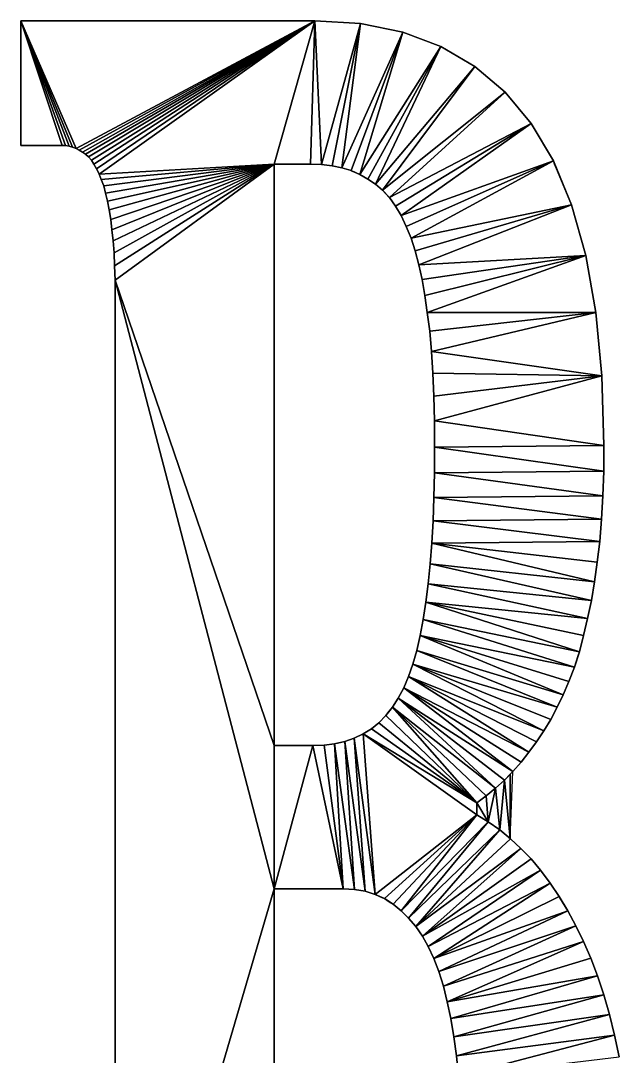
# Model space of a CAD drawing. Extents: x -29.1 to 29.1, y -25 to 25.
# Drawn here: x -2.583 to -0.051, y -11.935 to -7.556 of the extents above; entities that cross this region are included whole.
import ezdxf

# ---------------------------------------------------------------- set-up
doc = ezdxf.new("R2010")
doc.units = 0
doc.header["$MEASUREMENT"] = 0
doc.layers.add('ConstrLine', color=7, linetype='Continuous')
doc.layers.add('ObjLayer', color=2, linetype='Continuous')

msp = doc.modelspace()

# ---------------------------------------------------------------- linework, layer by layer
at = {"layer": 'ConstrLine'}
for points in [[(-2.364, -8.091, 5), (-2.349, -8.096, 5), (-2.583, -7.556, 5)], [(-2.378, -8.087, 5), (-2.364, -8.091, 5), (-2.583, -7.556, 5)], [(-2.393, -8.084, 5), (-2.378, -8.087, 5), (-2.583, -7.556, 5)], [(-2.583, -8.083, 5), (-2.408, -8.083, 5), (-2.583, -7.556, 5)], [(-2.408, -8.083, 5), (-2.393, -8.084, 5), (-2.583, -7.556, 5)], [(-2.583, -7.556, 5), (-2.349, -8.096, 5), (-1.339, -7.556, 5)], [(-2.583, -7.556, 4), (-2.583, -7.556, 5), (-1.339, -7.556, 4)], [(-2.583, -7.556, 4), (-2.583, -8.083, 4), (-2.583, -8.083, 5)], [(-2.583, -7.556, 4), (-2.583, -8.083, 5), (-2.583, -7.556, 5)], [(-2.583, -7.556, 5), (-1.339, -7.556, 5), (-1.339, -7.556, 4)], [(-2.336, -8.103, 5), (-1.339, -7.556, 5), (-2.349, -8.096, 5)], [(-2.322, -8.112, 5), (-1.339, -7.556, 5), (-2.336, -8.103, 5)], [(-2.309, -8.12, 5), (-1.339, -7.556, 5), (-2.322, -8.112, 5)], [(-2.309, -8.12, 5), (-2.296, -8.132, 5), (-1.339, -7.556, 5)], [(-2.296, -8.132, 5), (-2.284, -8.146, 5), (-1.339, -7.556, 5)], [(-2.284, -8.146, 5), (-2.273, -8.163, 5), (-1.339, -7.556, 5)], [(-2.262, -8.182, 5), (-1.339, -7.556, 5), (-2.273, -8.163, 5)], [(-2.251, -8.205, 5), (-1.339, -7.556, 5), (-2.262, -8.182, 5)], [(-1.339, -7.556, 5), (-2.251, -8.205, 5), (-1.511, -8.162, 5)], [(-1.511, -8.162, 5), (-1.357, -8.162, 5), (-1.339, -7.556, 5)], [(-1.357, -8.162, 5), (-1.311, -8.164, 5), (-1.339, -7.556, 5)], [(-1.145, -7.568, 5), (-1.339, -7.556, 5), (-1.311, -8.164, 5)], [(-1.339, -7.556, 4), (-1.339, -7.556, 5), (-1.145, -7.568, 5)], [(-1.339, -7.556, 4), (-1.145, -7.568, 5), (-1.145, -7.568, 4)], [(-1.311, -8.164, 5), (-1.266, -8.169, 5), (-1.145, -7.568, 5)], [(-1.266, -8.169, 5), (-1.225, -8.178, 5), (-1.145, -7.568, 5)], [(-0.967, -7.604, 5), (-1.145, -7.568, 5), (-1.225, -8.178, 5)], [(-1.145, -7.568, 4), (-1.145, -7.568, 5), (-0.967, -7.604, 5)], [(-1.145, -7.568, 4), (-0.967, -7.604, 5), (-0.967, -7.604, 4)], [(-1.225, -8.178, 5), (-1.185, -8.19, 5), (-0.967, -7.604, 5)], [(-1.185, -8.19, 5), (-1.149, -8.206, 5), (-0.967, -7.604, 5)], [(-0.806, -7.665, 5), (-0.967, -7.604, 5), (-1.149, -8.206, 5)], [(-0.967, -7.604, 4), (-0.967, -7.604, 5), (-0.806, -7.665, 5)], [(-0.967, -7.604, 4), (-0.806, -7.665, 5), (-0.806, -7.665, 4)], [(-1.149, -8.206, 5), (-1.115, -8.226, 5), (-0.806, -7.665, 5)], [(-1.115, -8.226, 5), (-1.082, -8.247, 5), (-0.806, -7.665, 5)], [(-0.662, -7.749, 5), (-0.806, -7.665, 5), (-1.082, -8.247, 5)], [(-0.662, -7.749, 4), (-0.806, -7.665, 4), (-0.806, -7.665, 5)], [(-0.662, -7.749, 4), (-0.806, -7.665, 5), (-0.662, -7.749, 5)], [(-1.082, -8.247, 5), (-1.052, -8.273, 5), (-0.662, -7.749, 5)], [(-0.534, -7.858, 5), (-0.662, -7.749, 5), (-1.052, -8.273, 5)], [(-0.534, -7.858, 4), (-0.662, -7.749, 4), (-0.662, -7.749, 5)], [(-0.534, -7.858, 4), (-0.662, -7.749, 5), (-0.534, -7.858, 5)], [(-1.052, -8.273, 5), (-1.023, -8.304, 5), (-0.534, -7.858, 5)], [(-0.424, -7.991, 5), (-0.534, -7.858, 5), (-1.023, -8.304, 5)], [(-0.424, -7.991, 4), (-0.534, -7.858, 4), (-0.534, -7.858, 5)], [(-0.424, -7.991, 4), (-0.534, -7.858, 5), (-0.424, -7.991, 5)], [(-1.023, -8.304, 5), (-0.997, -8.34, 5), (-0.424, -7.991, 5)], [(-0.997, -8.34, 5), (-0.974, -8.38, 5), (-0.424, -7.991, 5)], [(-0.33, -8.149, 5), (-0.424, -7.991, 5), (-0.974, -8.38, 5)], [(-0.33, -8.149, 4), (-0.424, -7.991, 4), (-0.424, -7.991, 5)], [(-0.33, -8.149, 4), (-0.424, -7.991, 5), (-0.33, -8.149, 5)], [(-2.583, -8.083, 4), (-2.408, -8.083, 4), (-2.408, -8.083, 5)], [(-2.583, -8.083, 4), (-2.408, -8.083, 5), (-2.583, -8.083, 5)], [(-2.408, -8.083, 4), (-2.393, -8.084, 4), (-2.393, -8.084, 5)], [(-2.408, -8.083, 4), (-2.393, -8.084, 5), (-2.408, -8.083, 5)], [(-2.393, -8.084, 4), (-2.378, -8.087, 4), (-2.378, -8.087, 5)], [(-2.393, -8.084, 4), (-2.378, -8.087, 5), (-2.393, -8.084, 5)], [(-2.378, -8.087, 4), (-2.364, -8.091, 4), (-2.364, -8.091, 5)], [(-2.378, -8.087, 4), (-2.364, -8.091, 5), (-2.378, -8.087, 5)], [(-2.364, -8.091, 4), (-2.349, -8.096, 4), (-2.349, -8.096, 5)], [(-2.364, -8.091, 4), (-2.349, -8.096, 5), (-2.364, -8.091, 5)], [(-2.349, -8.096, 4), (-2.336, -8.103, 4), (-2.336, -8.103, 5)], [(-2.349, -8.096, 4), (-2.336, -8.103, 5), (-2.349, -8.096, 5)], [(-2.336, -8.103, 4), (-2.322, -8.112, 4), (-2.322, -8.112, 5)], [(-2.336, -8.103, 4), (-2.322, -8.112, 5), (-2.336, -8.103, 5)], [(-2.322, -8.112, 4), (-2.309, -8.12, 4), (-2.309, -8.12, 5)], [(-2.322, -8.112, 4), (-2.309, -8.12, 5), (-2.322, -8.112, 5)], [(-2.296, -8.132, 5), (-2.309, -8.12, 5), (-2.3077, -8.1212, 4)], [(-2.309, -8.12, 4), (-2.3077, -8.1212, 4), (-2.309, -8.12, 5)], [(-2.3077, -8.1212, 4), (-2.296, -8.132, 4), (-2.296, -8.132, 5)], [(-2.296, -8.132, 4), (-2.284, -8.146, 4), (-2.284, -8.146, 5)], [(-2.296, -8.132, 4), (-2.284, -8.146, 5), (-2.296, -8.132, 5)], [(-2.284, -8.146, 4), (-2.273, -8.163, 4), (-2.273, -8.163, 5)], [(-2.284, -8.146, 4), (-2.273, -8.163, 5), (-2.284, -8.146, 5)], [(-2.273, -8.163, 4), (-2.262, -8.182, 4), (-2.262, -8.182, 5)], [(-2.273, -8.163, 4), (-2.262, -8.182, 5), (-2.273, -8.163, 5)], [(-2.251, -8.205, 5), (-2.262, -8.182, 5), (-2.2572, -8.192, 4)], [(-2.262, -8.182, 4), (-2.2572, -8.192, 4), (-2.262, -8.182, 5)], [(-2.242, -8.228, 5), (-1.511, -8.162, 5), (-2.251, -8.205, 5)], [(-2.232, -8.254, 5), (-1.511, -8.162, 5), (-2.242, -8.228, 5)], [(-2.224, -8.285, 5), (-1.511, -8.162, 5), (-2.232, -8.254, 5)], [(-2.216, -8.319, 5), (-1.511, -8.162, 5), (-2.224, -8.285, 5)], [(-2.216, -8.319, 5), (-2.209, -8.356, 5), (-1.511, -8.162, 5)], [(-2.202, -8.397, 5), (-1.511, -8.162, 5), (-2.209, -8.356, 5)], [(-2.202, -8.397, 5), (-2.197, -8.44, 5), (-1.511, -8.162, 5)], [(-2.197, -8.44, 5), (-2.192, -8.486, 5), (-1.511, -8.162, 5)], [(-2.192, -8.486, 5), (-2.188, -8.538, 5), (-1.511, -8.162, 5)], [(-2.186, -8.593, 5), (-1.511, -8.162, 5), (-2.188, -8.538, 5)], [(-1.511, -8.162, 5), (-2.186, -8.593, 5), (-2.184, -8.653, 5)], [(-1.511, -10.621, 5), (-1.511, -8.162, 5), (-2.184, -8.653, 5)], [(-1.511, -8.162, 5), (-1.511, -10.621, 4), (-1.511, -8.162, 4)], [(-1.511, -8.162, 5), (-1.511, -10.621, 5), (-1.511, -10.621, 4)], [(-1.511, -8.162, 5), (-1.511, -8.162, 4), (-1.357, -8.162, 4)], [(-1.511, -8.162, 5), (-1.357, -8.162, 4), (-1.357, -8.162, 5)], [(-1.357, -8.162, 4), (-1.311, -8.164, 4), (-1.311, -8.164, 5)], [(-1.357, -8.162, 4), (-1.311, -8.164, 5), (-1.357, -8.162, 5)], [(-1.311, -8.164, 4), (-1.266, -8.169, 4), (-1.266, -8.169, 5)], [(-1.311, -8.164, 4), (-1.266, -8.169, 5), (-1.311, -8.164, 5)], [(-1.266, -8.169, 4), (-1.225, -8.178, 4), (-1.225, -8.178, 5)], [(-1.266, -8.169, 4), (-1.225, -8.178, 5), (-1.266, -8.169, 5)], [(-1.225, -8.178, 4), (-1.185, -8.19, 4), (-1.185, -8.19, 5)], [(-1.225, -8.178, 4), (-1.185, -8.19, 5), (-1.225, -8.178, 5)], [(-0.974, -8.38, 5), (-0.952, -8.426, 5), (-0.33, -8.149, 5)], [(-0.952, -8.426, 5), (-0.932, -8.475, 5), (-0.33, -8.149, 5)], [(-0.253, -8.335, 5), (-0.33, -8.149, 5), (-0.932, -8.475, 5)], [(-0.3122, -8.192, 4), (-0.3246, -8.162, 4), (-0.33, -8.149, 5)], [(-0.3122, -8.192, 4), (-0.33, -8.149, 5), (-0.253, -8.335, 5)], [(-0.33, -8.149, 5), (-0.3246, -8.162, 4), (-0.33, -8.149, 4)], [(-2.2572, -8.192, 4), (-2.251, -8.205, 4), (-2.251, -8.205, 5)], [(-2.251, -8.205, 4), (-2.242, -8.228, 4), (-2.242, -8.228, 5)], [(-2.251, -8.205, 4), (-2.242, -8.228, 5), (-2.251, -8.205, 5)], [(-2.242, -8.228, 4), (-2.232, -8.254, 4), (-2.232, -8.254, 5)], [(-2.242, -8.228, 4), (-2.232, -8.254, 5), (-2.242, -8.228, 5)], [(-1.149, -8.206, 5), (-1.185, -8.19, 5), (-1.1805, -8.192, 4)], [(-1.185, -8.19, 4), (-1.1805, -8.192, 4), (-1.185, -8.19, 5)], [(-1.1805, -8.192, 4), (-1.149, -8.206, 4), (-1.149, -8.206, 5)], [(-1.149, -8.206, 4), (-1.115, -8.226, 4), (-1.115, -8.226, 5)], [(-1.149, -8.206, 4), (-1.115, -8.226, 5), (-1.149, -8.206, 5)], [(-1.115, -8.226, 4), (-1.082, -8.247, 4), (-1.082, -8.247, 5)], [(-1.115, -8.226, 4), (-1.082, -8.247, 5), (-1.115, -8.226, 5)], [(-0.253, -8.335, 5), (-0.253, -8.335, 4), (-0.3122, -8.192, 4)], [(-2.232, -8.254, 4), (-2.224, -8.285, 4), (-2.224, -8.285, 5)], [(-2.232, -8.254, 4), (-2.224, -8.285, 5), (-2.232, -8.254, 5)], [(-1.082, -8.247, 4), (-1.052, -8.273, 4), (-1.052, -8.273, 5)], [(-1.082, -8.247, 4), (-1.052, -8.273, 5), (-1.082, -8.247, 5)], [(-1.052, -8.273, 4), (-1.024, -8.3029, 4), (-1.052, -8.273, 5)], [(-1.024, -8.3029, 4), (-1.023, -8.304, 5), (-1.052, -8.273, 5)], [(-2.224, -8.285, 4), (-2.216, -8.319, 4), (-2.216, -8.319, 5)], [(-2.224, -8.285, 4), (-2.216, -8.319, 5), (-2.224, -8.285, 5)], [(-2.216, -8.319, 4), (-2.209, -8.356, 4), (-2.209, -8.356, 5)], [(-2.216, -8.319, 4), (-2.209, -8.356, 5), (-2.216, -8.319, 5)], [(-1.024, -8.3029, 4), (-1.023, -8.304, 4), (-1.023, -8.304, 5)], [(-1.023, -8.304, 4), (-0.997, -8.34, 4), (-0.997, -8.34, 5)], [(-1.023, -8.304, 4), (-0.997, -8.34, 5), (-1.023, -8.304, 5)], [(-2.209, -8.356, 4), (-2.202, -8.397, 4), (-2.202, -8.397, 5)], [(-2.209, -8.356, 4), (-2.202, -8.397, 5), (-2.209, -8.356, 5)], [(-0.997, -8.34, 4), (-0.974, -8.38, 4), (-0.974, -8.38, 5)], [(-0.997, -8.34, 4), (-0.974, -8.38, 5), (-0.997, -8.34, 5)], [(-0.932, -8.475, 5), (-0.915, -8.529, 5), (-0.253, -8.335, 5)], [(-0.915, -8.529, 5), (-0.899, -8.588, 5), (-0.253, -8.335, 5)], [(-0.193, -8.548, 5), (-0.253, -8.335, 5), (-0.899, -8.588, 5)], [(-0.253, -8.335, 4), (-0.253, -8.335, 5), (-0.193, -8.548, 5)], [(-0.253, -8.335, 4), (-0.193, -8.548, 5), (-0.193, -8.548, 4)], [(-2.202, -8.397, 4), (-2.197, -8.44, 4), (-2.197, -8.44, 5)], [(-2.202, -8.397, 4), (-2.197, -8.44, 5), (-2.202, -8.397, 5)], [(-0.974, -8.38, 4), (-0.952, -8.426, 4), (-0.952, -8.426, 5)], [(-0.974, -8.38, 4), (-0.952, -8.426, 5), (-0.974, -8.38, 5)], [(-2.197, -8.44, 4), (-2.192, -8.486, 4), (-2.192, -8.486, 5)], [(-2.197, -8.44, 4), (-2.192, -8.486, 5), (-2.197, -8.44, 5)], [(-0.952, -8.426, 4), (-0.932, -8.475, 4), (-0.932, -8.475, 5)], [(-0.952, -8.426, 4), (-0.932, -8.475, 5), (-0.952, -8.426, 5)], [(-2.192, -8.486, 4), (-2.188, -8.538, 4), (-2.188, -8.538, 5)], [(-2.192, -8.486, 4), (-2.188, -8.538, 5), (-2.192, -8.486, 5)], [(-0.932, -8.475, 4), (-0.915, -8.529, 4), (-0.915, -8.529, 5)], [(-0.932, -8.475, 4), (-0.915, -8.529, 5), (-0.932, -8.475, 5)], [(-2.188, -8.538, 4), (-2.186, -8.593, 4), (-2.186, -8.593, 5)], [(-2.188, -8.538, 4), (-2.186, -8.593, 5), (-2.188, -8.538, 5)], [(-0.915, -8.529, 4), (-0.899, -8.588, 4), (-0.899, -8.588, 5)], [(-0.915, -8.529, 4), (-0.899, -8.588, 5), (-0.915, -8.529, 5)], [(-0.899, -8.588, 5), (-0.885, -8.65, 5), (-0.193, -8.548, 5)], [(-0.885, -8.65, 5), (-0.873, -8.718, 5), (-0.193, -8.548, 5)], [(-0.873, -8.718, 5), (-0.863, -8.789, 5), (-0.193, -8.548, 5)], [(-0.15, -8.789, 5), (-0.193, -8.548, 5), (-0.863, -8.789, 5)], [(-0.193, -8.548, 4), (-0.193, -8.548, 5), (-0.15, -8.789, 5)], [(-0.193, -8.548, 4), (-0.15, -8.789, 5), (-0.15, -8.789, 4)], [(-2.186, -8.593, 4), (-2.184, -8.653, 4), (-2.184, -8.653, 5)], [(-2.186, -8.593, 4), (-2.184, -8.653, 5), (-2.186, -8.593, 5)], [(-0.899, -8.588, 4), (-0.885, -8.65, 4), (-0.885, -8.65, 5)], [(-0.899, -8.588, 4), (-0.885, -8.65, 5), (-0.899, -8.588, 5)], [(-2.184, -13.519, 5), (-2.184, -8.653, 5), (-2.184, -8.653, 4)], [(-2.184, -8.653, 4), (-2.184, -13.519, 4), (-2.184, -13.519, 5)], [(-2.184, -13.519, 5), (-1.511, -11.227, 5), (-2.184, -8.653, 5)], [(-1.511, -10.621, 5), (-2.184, -8.653, 5), (-1.511, -11.227, 5)], [(-0.885, -8.65, 4), (-0.873, -8.718, 4), (-0.873, -8.718, 5)], [(-0.885, -8.65, 4), (-0.873, -8.718, 5), (-0.885, -8.65, 5)], [(-0.873, -8.718, 4), (-0.863, -8.789, 4), (-0.863, -8.789, 5)], [(-0.873, -8.718, 4), (-0.863, -8.789, 5), (-0.873, -8.718, 5)], [(-0.863, -8.789, 4), (-0.853, -8.868, 4), (-0.853, -8.868, 5)], [(-0.863, -8.789, 4), (-0.853, -8.868, 5), (-0.863, -8.789, 5)], [(-0.863, -8.789, 5), (-0.853, -8.868, 5), (-0.15, -8.789, 5)], [(-0.853, -8.868, 5), (-0.846, -8.954, 5), (-0.15, -8.789, 5)], [(-0.125, -9.057, 5), (-0.15, -8.789, 5), (-0.846, -8.954, 5)], [(-0.15, -8.789, 4), (-0.15, -8.789, 5), (-0.125, -9.057, 5)], [(-0.15, -8.789, 4), (-0.125, -9.057, 5), (-0.125, -9.057, 4)], [(-0.853, -8.868, 4), (-0.846, -8.954, 4), (-0.846, -8.954, 5)], [(-0.853, -8.868, 4), (-0.846, -8.954, 5), (-0.853, -8.868, 5)], [(-0.846, -8.954, 4), (-0.84, -9.046, 4), (-0.84, -9.046, 5)], [(-0.846, -8.954, 4), (-0.84, -9.046, 5), (-0.846, -8.954, 5)], [(-0.846, -8.954, 5), (-0.84, -9.046, 5), (-0.125, -9.057, 5)], [(-0.84, -9.046, 4), (-0.836, -9.144, 4), (-0.836, -9.144, 5)], [(-0.84, -9.046, 4), (-0.836, -9.144, 5), (-0.84, -9.046, 5)], [(-0.836, -9.144, 5), (-0.125, -9.057, 5), (-0.84, -9.046, 5)], [(-0.836, -9.144, 5), (-0.833, -9.248, 5), (-0.125, -9.057, 5)], [(-0.125, -9.057, 5), (-0.833, -9.248, 5), (-0.116, -9.352, 5)], [(-0.116, -9.352, 4), (-0.125, -9.057, 4), (-0.116, -9.352, 5)], [(-0.125, -9.057, 5), (-0.116, -9.352, 5), (-0.125, -9.057, 4)], [(-0.833, -9.248, 5), (-0.836, -9.144, 5), (-0.833, -9.248, 4)], [(-0.836, -9.144, 4), (-0.833, -9.248, 4), (-0.836, -9.144, 5)], [(-0.833, -9.248, 4), (-0.832, -9.359, 4), (-0.832, -9.359, 5)], [(-0.833, -9.248, 4), (-0.832, -9.359, 5), (-0.833, -9.248, 5)], [(-0.833, -9.248, 5), (-0.832, -9.359, 5), (-0.116, -9.352, 5)], [(-0.832, -9.359, 4), (-0.833, -9.468, 4), (-0.833, -9.468, 5)], [(-0.832, -9.359, 4), (-0.833, -9.468, 5), (-0.832, -9.359, 5)], [(-0.832, -9.359, 5), (-0.833, -9.468, 5), (-0.117, -9.461, 5)], [(-0.117, -9.461, 5), (-0.116, -9.352, 5), (-0.832, -9.359, 5)], [(-0.116, -9.352, 4), (-0.116, -9.352, 5), (-0.117, -9.461, 5)], [(-0.116, -9.352, 4), (-0.117, -9.461, 5), (-0.117, -9.461, 4)], [(-0.833, -9.468, 4), (-0.835, -9.572, 4), (-0.835, -9.572, 5)], [(-0.833, -9.468, 4), (-0.835, -9.572, 5), (-0.833, -9.468, 5)], [(-0.833, -9.468, 5), (-0.835, -9.572, 5), (-0.121, -9.565, 5)], [(-0.121, -9.565, 5), (-0.117, -9.461, 5), (-0.833, -9.468, 5)], [(-0.117, -9.461, 4), (-0.117, -9.461, 5), (-0.121, -9.565, 5)], [(-0.117, -9.461, 4), (-0.121, -9.565, 5), (-0.121, -9.565, 4)], [(-0.835, -9.572, 4), (-0.839, -9.671, 4), (-0.839, -9.671, 5)], [(-0.835, -9.572, 4), (-0.839, -9.671, 5), (-0.835, -9.572, 5)], [(-0.835, -9.572, 5), (-0.839, -9.671, 5), (-0.126, -9.664, 5)], [(-0.126, -9.664, 5), (-0.121, -9.565, 5), (-0.835, -9.572, 5)], [(-0.121, -9.565, 4), (-0.121, -9.565, 5), (-0.126, -9.664, 5)], [(-0.121, -9.565, 4), (-0.126, -9.664, 5), (-0.126, -9.664, 4)], [(-0.839, -9.671, 4), (-0.844, -9.765, 4), (-0.844, -9.765, 5)], [(-0.839, -9.671, 4), (-0.844, -9.765, 5), (-0.839, -9.671, 5)], [(-0.839, -9.671, 5), (-0.844, -9.765, 5), (-0.134, -9.758, 5)], [(-0.134, -9.758, 5), (-0.126, -9.664, 5), (-0.839, -9.671, 5)], [(-0.126, -9.664, 4), (-0.126, -9.664, 5), (-0.134, -9.758, 5)], [(-0.126, -9.664, 4), (-0.134, -9.758, 5), (-0.134, -9.758, 4)], [(-0.144, -9.846, 5), (-0.134, -9.758, 5), (-0.844, -9.765, 5)], [(-0.134, -9.758, 4), (-0.134, -9.758, 5), (-0.144, -9.846, 5)], [(-0.134, -9.758, 4), (-0.144, -9.846, 5), (-0.144, -9.846, 4)], [(-0.844, -9.765, 4), (-0.851, -9.853, 4), (-0.851, -9.853, 5)], [(-0.844, -9.765, 4), (-0.851, -9.853, 5), (-0.844, -9.765, 5)], [(-0.844, -9.765, 5), (-0.851, -9.853, 5), (-0.156, -9.929, 5)], [(-0.156, -9.929, 5), (-0.144, -9.846, 5), (-0.844, -9.765, 5)], [(-0.144, -9.846, 4), (-0.144, -9.846, 5), (-0.156, -9.929, 5)], [(-0.144, -9.846, 4), (-0.156, -9.929, 5), (-0.156, -9.929, 4)], [(-0.851, -9.853, 4), (-0.86, -9.937, 4), (-0.86, -9.937, 5)], [(-0.851, -9.853, 4), (-0.86, -9.937, 5), (-0.851, -9.853, 5)], [(-0.851, -9.853, 5), (-0.86, -9.937, 5), (-0.169, -10.008, 5)], [(-0.169, -10.008, 5), (-0.156, -9.929, 5), (-0.851, -9.853, 5)], [(-0.86, -9.937, 4), (-0.869, -10.015, 4), (-0.869, -10.015, 5)], [(-0.86, -9.937, 4), (-0.869, -10.015, 5), (-0.86, -9.937, 5)], [(-0.86, -9.937, 5), (-0.869, -10.015, 5), (-0.185, -10.084, 5)], [(-0.185, -10.084, 5), (-0.169, -10.008, 5), (-0.86, -9.937, 5)], [(-0.156, -9.929, 4), (-0.156, -9.929, 5), (-0.169, -10.008, 5)], [(-0.156, -9.929, 4), (-0.169, -10.008, 5), (-0.169, -10.008, 4)], [(-0.869, -10.015, 4), (-0.88, -10.088, 4), (-0.88, -10.088, 5)], [(-0.869, -10.015, 4), (-0.88, -10.088, 5), (-0.869, -10.015, 5)], [(-0.869, -10.015, 5), (-0.88, -10.088, 5), (-0.22, -10.224, 5)], [(-0.202, -10.156, 5), (-0.185, -10.084, 5), (-0.869, -10.015, 5)], [(-0.22, -10.224, 5), (-0.202, -10.156, 5), (-0.869, -10.015, 5)], [(-0.169, -10.008, 4), (-0.169, -10.008, 5), (-0.185, -10.084, 5)], [(-0.169, -10.008, 4), (-0.185, -10.084, 5), (-0.185, -10.084, 4)], [(-0.88, -10.088, 4), (-0.893, -10.156, 4), (-0.893, -10.156, 5)], [(-0.88, -10.088, 4), (-0.893, -10.156, 5), (-0.88, -10.088, 5)], [(-0.88, -10.088, 5), (-0.893, -10.156, 5), (-0.241, -10.289, 5)], [(-0.241, -10.289, 5), (-0.22, -10.224, 5), (-0.88, -10.088, 5)], [(-0.185, -10.084, 4), (-0.185, -10.084, 5), (-0.202, -10.156, 5)], [(-0.185, -10.084, 4), (-0.202, -10.156, 5), (-0.202, -10.156, 4)], [(-0.893, -10.156, 4), (-0.908, -10.219, 4), (-0.908, -10.219, 5)], [(-0.893, -10.156, 4), (-0.908, -10.219, 5), (-0.893, -10.156, 5)], [(-0.893, -10.156, 5), (-0.908, -10.219, 5), (-0.288, -10.406, 5)], [(-0.288, -10.406, 5), (-0.264, -10.35, 5), (-0.893, -10.156, 5)], [(-0.264, -10.35, 5), (-0.241, -10.289, 5), (-0.893, -10.156, 5)], [(-0.202, -10.156, 4), (-0.202, -10.156, 5), (-0.22, -10.224, 5)], [(-0.202, -10.156, 4), (-0.22, -10.224, 5), (-0.22, -10.224, 4)], [(-0.908, -10.219, 4), (-0.924, -10.276, 5), (-0.908, -10.219, 5)], [(-0.908, -10.219, 4), (-0.924, -10.276, 4), (-0.924, -10.276, 5)], [(-0.908, -10.219, 5), (-0.924, -10.276, 5), (-0.314, -10.459, 5)], [(-0.314, -10.459, 5), (-0.288, -10.406, 5), (-0.908, -10.219, 5)], [(-0.22, -10.224, 5), (-0.241, -10.289, 5), (-0.2252, -10.24, 4)], [(-0.241, -10.289, 4), (-0.2252, -10.24, 4), (-0.241, -10.289, 5)], [(-0.22, -10.224, 4), (-0.22, -10.224, 5), (-0.2252, -10.24, 4)], [(-0.924, -10.276, 4), (-0.943, -10.329, 4), (-0.943, -10.329, 5)], [(-0.924, -10.276, 4), (-0.943, -10.329, 5), (-0.924, -10.276, 5)], [(-0.924, -10.276, 5), (-0.943, -10.329, 5), (-0.37, -10.559, 5)], [(-0.37, -10.559, 5), (-0.341, -10.51, 5), (-0.924, -10.276, 5)], [(-0.341, -10.51, 5), (-0.314, -10.459, 5), (-0.924, -10.276, 5)], [(-0.241, -10.289, 4), (-0.241, -10.289, 5), (-0.264, -10.35, 5)], [(-0.241, -10.289, 4), (-0.264, -10.35, 5), (-0.264, -10.35, 4)], [(-0.943, -10.329, 4), (-0.963, -10.376, 4), (-0.963, -10.376, 5)], [(-0.943, -10.329, 4), (-0.963, -10.376, 5), (-0.943, -10.329, 5)], [(-0.943, -10.329, 5), (-0.963, -10.376, 5), (-0.433, -10.649, 5)], [(-0.433, -10.649, 5), (-0.401, -10.605, 5), (-0.943, -10.329, 5)], [(-0.401, -10.605, 5), (-0.37, -10.559, 5), (-0.943, -10.329, 5)], [(-0.963, -10.376, 4), (-0.986, -10.42, 4), (-0.986, -10.42, 5)], [(-0.963, -10.376, 4), (-0.986, -10.42, 5), (-0.963, -10.376, 5)], [(-0.963, -10.376, 5), (-0.986, -10.42, 5), (-0.501, -10.73, 5)], [(-0.466, -10.691, 5), (-0.433, -10.649, 5), (-0.963, -10.376, 5)], [(-0.501, -10.73, 5), (-0.466, -10.691, 5), (-0.963, -10.376, 5)], [(-0.264, -10.35, 4), (-0.264, -10.35, 5), (-0.288, -10.406, 5)], [(-0.264, -10.35, 4), (-0.288, -10.406, 5), (-0.288, -10.406, 4)], [(-0.986, -10.42, 4), (-1.011, -10.459, 4), (-1.011, -10.459, 5)], [(-0.986, -10.42, 4), (-1.011, -10.459, 5), (-0.986, -10.42, 5)], [(-0.986, -10.42, 5), (-1.011, -10.459, 5), (-0.575, -10.801, 5)], [(-0.575, -10.801, 5), (-0.537, -10.767, 5), (-0.986, -10.42, 5)], [(-0.537, -10.767, 5), (-0.501, -10.73, 5), (-0.986, -10.42, 5)], [(-0.288, -10.406, 4), (-0.288, -10.406, 5), (-0.314, -10.459, 5)], [(-0.288, -10.406, 4), (-0.314, -10.459, 5), (-0.314, -10.459, 4)], [(-1.038, -10.493, 5), (-1.011, -10.459, 5), (-1.024, -10.4754, 4)], [(-1.011, -10.459, 5), (-1.038, -10.493, 5), (-0.654, -10.863, 5)], [(-1.011, -10.459, 4), (-1.024, -10.4754, 4), (-1.011, -10.459, 5)], [(-0.654, -10.863, 5), (-0.614, -10.833, 5), (-1.011, -10.459, 5)], [(-0.614, -10.833, 5), (-0.575, -10.801, 5), (-1.011, -10.459, 5)], [(-0.314, -10.459, 4), (-0.314, -10.459, 5), (-0.341, -10.51, 5)], [(-0.314, -10.459, 4), (-0.341, -10.51, 5), (-0.341, -10.51, 4)], [(-1.038, -10.493, 4), (-1.068, -10.524, 4), (-1.068, -10.524, 5)], [(-1.038, -10.493, 4), (-1.068, -10.524, 5), (-1.038, -10.493, 5)], [(-1.068, -10.524, 5), (-0.654, -10.863, 5), (-1.038, -10.493, 5)], [(-1.024, -10.4754, 4), (-1.038, -10.493, 4), (-1.038, -10.493, 5)], [(-1.134, -10.571, 4), (-1.134, -10.571, 5), (-1.099, -10.55, 5)], [(-1.134, -10.571, 4), (-1.099, -10.55, 5), (-1.099, -10.55, 4)], [(-1.099, -10.55, 5), (-1.134, -10.571, 5), (-0.654, -10.863, 5)], [(-1.099, -10.55, 4), (-1.099, -10.55, 5), (-1.068, -10.524, 5)], [(-1.099, -10.55, 4), (-1.068, -10.524, 5), (-1.068, -10.524, 4)], [(-1.099, -10.55, 5), (-0.654, -10.863, 5), (-1.068, -10.524, 5)], [(-0.341, -10.51, 4), (-0.341, -10.51, 5), (-0.37, -10.559, 5)], [(-0.341, -10.51, 4), (-0.37, -10.559, 5), (-0.37, -10.559, 4)], [(-1.212, -10.603, 4), (-1.212, -10.603, 5), (-1.172, -10.589, 5)], [(-1.212, -10.603, 4), (-1.172, -10.589, 5), (-1.172, -10.589, 4)], [(-1.172, -10.589, 5), (-1.212, -10.603, 5), (-1.126, -11.237, 5)], [(-1.172, -10.589, 4), (-1.172, -10.589, 5), (-1.134, -10.571, 5)], [(-1.172, -10.589, 4), (-1.134, -10.571, 5), (-1.134, -10.571, 4)], [(-1.134, -10.571, 5), (-1.172, -10.589, 5), (-1.084, -11.25, 5)], [(-1.126, -11.237, 5), (-1.084, -11.25, 5), (-1.172, -10.589, 5)], [(-1.084, -11.25, 5), (-0.654, -10.913, 5), (-1.134, -10.571, 5)], [(-0.654, -10.913, 5), (-0.654, -10.863, 5), (-1.134, -10.571, 5)], [(-0.37, -10.559, 4), (-0.37, -10.559, 5), (-0.401, -10.605, 5)], [(-0.37, -10.559, 4), (-0.401, -10.605, 5), (-0.401, -10.605, 4)], [(-1.511, -10.621, 4), (-1.511, -10.621, 5), (-1.348, -10.621, 5)], [(-1.511, -10.621, 4), (-1.348, -10.621, 5), (-1.348, -10.621, 4)], [(-1.348, -10.621, 5), (-1.511, -10.621, 5), (-1.511, -11.227, 5)], [(-1.511, -11.227, 5), (-1.219, -11.227, 5), (-1.348, -10.621, 5)], [(-1.348, -10.621, 4), (-1.348, -10.621, 5), (-1.3, -10.619, 5)], [(-1.348, -10.621, 4), (-1.3, -10.619, 5), (-1.3, -10.619, 4)], [(-1.3, -10.619, 5), (-1.348, -10.621, 5), (-1.219, -11.227, 5)], [(-1.3, -10.619, 4), (-1.3, -10.619, 5), (-1.255, -10.613, 5)], [(-1.3, -10.619, 4), (-1.255, -10.613, 5), (-1.255, -10.613, 4)], [(-1.255, -10.613, 5), (-1.3, -10.619, 5), (-1.219, -11.227, 5)], [(-1.255, -10.613, 4), (-1.255, -10.613, 5), (-1.212, -10.603, 5)], [(-1.255, -10.613, 4), (-1.212, -10.603, 5), (-1.212, -10.603, 4)], [(-1.212, -10.603, 5), (-1.255, -10.613, 5), (-1.171, -11.229, 5)], [(-1.219, -11.227, 5), (-1.171, -11.229, 5), (-1.255, -10.613, 5)], [(-1.171, -11.229, 5), (-1.126, -11.237, 5), (-1.212, -10.603, 5)], [(-0.401, -10.605, 4), (-0.401, -10.605, 5), (-0.433, -10.649, 5)], [(-0.401, -10.605, 4), (-0.433, -10.649, 5), (-0.433, -10.649, 4)], [(-0.433, -10.649, 4), (-0.433, -10.649, 5), (-0.466, -10.691, 5)], [(-0.433, -10.649, 4), (-0.466, -10.691, 5), (-0.466, -10.691, 4)], [(-0.466, -10.691, 4), (-0.466, -10.691, 5), (-0.501, -10.73, 5)], [(-0.466, -10.691, 4), (-0.501, -10.73, 5), (-0.501, -10.73, 4)], [(-0.575, -10.801, 4), (-0.537, -10.767, 4), (-0.537, -10.767, 5)], [(-0.575, -10.801, 4), (-0.537, -10.767, 5), (-0.575, -10.801, 5)], [(-0.575, -10.801, 4), (-0.557, -10.977, 4), (-0.537, -10.767, 4)], [(-0.557, -10.977, 4), (-0.512, -11.0142, 4), (-0.537, -10.767, 4)], [(-0.537, -10.767, 5), (-0.512, -10.7413, 4), (-0.501, -10.73, 5)], [(-0.537, -10.767, 5), (-0.537, -10.767, 4), (-0.512, -10.7413, 4)], [(-0.512, -10.7413, 4), (-0.537, -10.767, 4), (-0.512, -11.0142, 4)], [(-0.501, -10.73, 4), (-0.501, -10.73, 5), (-0.512, -10.7413, 4)], [(-0.501, -10.73, 4), (-0.512, -10.7413, 4), (-0.512, -11.0142, 4)], [(-0.614, -10.833, 4), (-0.575, -10.801, 4), (-0.575, -10.801, 5)], [(-0.614, -10.833, 4), (-0.575, -10.801, 5), (-0.614, -10.833, 5)], [(-0.614, -10.833, 4), (-0.605, -10.943, 4), (-0.575, -10.801, 4)], [(-0.557, -10.977, 4), (-0.575, -10.801, 4), (-0.605, -10.943, 4)], [(-0.654, -10.863, 4), (-0.614, -10.833, 4), (-0.614, -10.833, 5)], [(-0.654, -10.863, 4), (-0.614, -10.833, 5), (-0.654, -10.863, 5)], [(-0.654, -10.863, 4), (-0.605, -10.943, 4), (-0.614, -10.833, 4)], [(-0.654, -10.863, 5), (-0.654, -10.913, 4), (-0.654, -10.863, 4)], [(-0.654, -10.863, 5), (-0.654, -10.913, 5), (-0.654, -10.913, 4)], [(-0.654, -10.863, 4), (-0.654, -10.913, 4), (-0.605, -10.943, 4)], [(-1.044, -11.268, 5), (-0.654, -10.913, 5), (-1.084, -11.25, 5)], [(-1.044, -11.268, 5), (-1.008, -11.291, 5), (-0.654, -10.913, 5)], [(-1.008, -11.291, 5), (-0.973, -11.319, 5), (-0.654, -10.913, 5)], [(-0.605, -10.943, 5), (-0.654, -10.913, 5), (-0.973, -11.319, 5)], [(-0.973, -11.319, 5), (-0.942, -11.35, 5), (-0.605, -10.943, 5)], [(-0.557, -10.977, 5), (-0.605, -10.943, 5), (-0.942, -11.35, 5)], [(-0.654, -10.913, 4), (-0.654, -10.913, 5), (-0.605, -10.943, 5)], [(-0.654, -10.913, 4), (-0.605, -10.943, 5), (-0.605, -10.943, 4)], [(-0.605, -10.943, 4), (-0.605, -10.943, 5), (-0.557, -10.977, 5)], [(-0.605, -10.943, 4), (-0.557, -10.977, 5), (-0.557, -10.977, 4)], [(-0.942, -11.35, 5), (-0.912, -11.386, 5), (-0.557, -10.977, 5)], [(-0.557, -10.977, 5), (-0.912, -11.386, 5), (-0.511, -11.015, 5)], [(-0.557, -10.977, 4), (-0.557, -10.977, 5), (-0.512, -11.0142, 4)], [(-0.557, -10.977, 5), (-0.511, -11.015, 5), (-0.512, -11.0142, 4)], [(-0.511, -11.015, 5), (-0.912, -11.386, 5), (-0.467, -11.056, 5)], [(-0.511, -11.015, 4), (-0.512, -11.0142, 4), (-0.511, -11.015, 5)], [(-0.511, -11.015, 4), (-0.511, -11.015, 5), (-0.467, -11.056, 5)], [(-0.511, -11.015, 4), (-0.467, -11.056, 5), (-0.467, -11.056, 4)], [(-0.884, -11.426, 5), (-0.467, -11.056, 5), (-0.912, -11.386, 5)], [(-0.467, -11.056, 5), (-0.884, -11.426, 5), (-0.424, -11.1, 5)], [(-0.467, -11.056, 4), (-0.467, -11.056, 5), (-0.424, -11.1, 5)], [(-0.467, -11.056, 4), (-0.424, -11.1, 5), (-0.424, -11.1, 4)], [(-0.384, -11.148, 5), (-0.424, -11.1, 5), (-0.884, -11.426, 5)], [(-0.424, -11.1, 4), (-0.424, -11.1, 5), (-0.384, -11.148, 5)], [(-0.424, -11.1, 4), (-0.384, -11.148, 5), (-0.384, -11.148, 4)], [(-0.884, -11.426, 5), (-0.859, -11.471, 5), (-0.384, -11.148, 5)], [(-0.344, -11.202, 5), (-0.384, -11.148, 5), (-0.859, -11.471, 5)], [(-0.384, -11.148, 4), (-0.384, -11.148, 5), (-0.344, -11.202, 5)], [(-0.384, -11.148, 4), (-0.344, -11.202, 5), (-0.344, -11.202, 4)], [(-0.859, -11.471, 5), (-0.835, -11.521, 5), (-0.344, -11.202, 5)], [(-0.344, -11.202, 5), (-0.835, -11.521, 5), (-0.305, -11.259, 5)], [(-0.344, -11.202, 4), (-0.344, -11.202, 5), (-0.305, -11.259, 5)], [(-0.344, -11.202, 4), (-0.305, -11.259, 5), (-0.305, -11.259, 4)], [(-1.511, -11.227, 5), (-2.184, -13.519, 5), (-1.511, -14.014, 5)], [(-1.511, -11.227, 5), (-1.511, -11.227, 4), (-1.219, -11.227, 4)], [(-1.511, -11.227, 5), (-1.219, -11.227, 4), (-1.219, -11.227, 5)], [(-1.511, -11.227, 5), (-1.511, -14.014, 5), (-1.511, -11.227, 4)], [(-1.511, -14.014, 5), (-1.511, -14.014, 4), (-1.511, -11.227, 4)], [(-1.219, -11.227, 4), (-1.171, -11.229, 4), (-1.171, -11.229, 5)], [(-1.219, -11.227, 4), (-1.171, -11.229, 5), (-1.219, -11.227, 5)], [(-1.171, -11.229, 4), (-1.126, -11.237, 4), (-1.126, -11.237, 5)], [(-1.171, -11.229, 4), (-1.126, -11.237, 5), (-1.171, -11.229, 5)], [(-1.126, -11.237, 4), (-1.084, -11.25, 4), (-1.084, -11.25, 5)], [(-1.126, -11.237, 4), (-1.084, -11.25, 5), (-1.126, -11.237, 5)], [(-1.084, -11.25, 4), (-1.0529, -11.264, 4), (-1.084, -11.25, 5)], [(-1.0529, -11.264, 4), (-1.044, -11.268, 5), (-1.084, -11.25, 5)], [(-1.0529, -11.264, 4), (-1.044, -11.268, 4), (-1.044, -11.268, 5)], [(-1.044, -11.268, 4), (-1.024, -11.2808, 4), (-1.044, -11.268, 5)], [(-1.024, -11.2808, 4), (-1.008, -11.291, 5), (-1.044, -11.268, 5)], [(-1.024, -11.2808, 4), (-1.008, -11.291, 4), (-1.008, -11.291, 5)], [(-1.008, -11.291, 4), (-0.973, -11.319, 4), (-0.973, -11.319, 5)], [(-1.008, -11.291, 4), (-0.973, -11.319, 5), (-1.008, -11.291, 5)], [(-0.305, -11.259, 5), (-0.835, -11.521, 5), (-0.269, -11.319, 5)], [(-0.305, -11.259, 4), (-0.305, -11.259, 5), (-0.302, -11.264, 4)], [(-0.305, -11.259, 5), (-0.269, -11.319, 5), (-0.302, -11.264, 4)], [(-0.269, -11.319, 4), (-0.302, -11.264, 4), (-0.269, -11.319, 5)], [(-0.973, -11.319, 4), (-0.942, -11.35, 4), (-0.942, -11.35, 5)], [(-0.973, -11.319, 4), (-0.942, -11.35, 5), (-0.973, -11.319, 5)], [(-0.814, -11.576, 5), (-0.269, -11.319, 5), (-0.835, -11.521, 5)], [(-0.269, -11.319, 5), (-0.814, -11.576, 5), (-0.235, -11.383, 5)], [(-0.269, -11.319, 4), (-0.269, -11.319, 5), (-0.235, -11.383, 5)], [(-0.269, -11.319, 4), (-0.235, -11.383, 5), (-0.235, -11.383, 4)], [(-0.942, -11.35, 4), (-0.912, -11.386, 4), (-0.912, -11.386, 5)], [(-0.942, -11.35, 4), (-0.912, -11.386, 5), (-0.942, -11.35, 5)], [(-0.795, -11.638, 5), (-0.235, -11.383, 5), (-0.814, -11.576, 5)], [(-0.235, -11.383, 5), (-0.795, -11.638, 5), (-0.202, -11.449, 5)], [(-0.235, -11.383, 4), (-0.235, -11.383, 5), (-0.202, -11.449, 5)], [(-0.235, -11.383, 4), (-0.202, -11.449, 5), (-0.202, -11.449, 4)], [(-0.912, -11.386, 4), (-0.884, -11.426, 4), (-0.884, -11.426, 5)], [(-0.912, -11.386, 4), (-0.884, -11.426, 5), (-0.912, -11.386, 5)], [(-0.884, -11.426, 4), (-0.859, -11.471, 4), (-0.859, -11.471, 5)], [(-0.884, -11.426, 4), (-0.859, -11.471, 5), (-0.884, -11.426, 5)], [(-0.859, -11.471, 4), (-0.835, -11.521, 4), (-0.835, -11.521, 5)], [(-0.859, -11.471, 4), (-0.835, -11.521, 5), (-0.859, -11.471, 5)], [(-0.779, -11.704, 5), (-0.202, -11.449, 5), (-0.795, -11.638, 5)], [(-0.202, -11.449, 5), (-0.779, -11.704, 5), (-0.172, -11.519, 5)], [(-0.202, -11.449, 4), (-0.202, -11.449, 5), (-0.172, -11.519, 5)], [(-0.202, -11.449, 4), (-0.172, -11.519, 5), (-0.172, -11.519, 4)], [(-0.835, -11.521, 4), (-0.814, -11.576, 4), (-0.814, -11.576, 5)], [(-0.835, -11.521, 4), (-0.814, -11.576, 5), (-0.835, -11.521, 5)], [(-0.172, -11.519, 5), (-0.779, -11.704, 5), (-0.143, -11.595, 5)], [(-0.172, -11.519, 4), (-0.172, -11.519, 5), (-0.143, -11.595, 5)], [(-0.172, -11.519, 4), (-0.143, -11.595, 5), (-0.143, -11.595, 4)], [(-0.814, -11.576, 4), (-0.795, -11.638, 4), (-0.795, -11.638, 5)], [(-0.814, -11.576, 4), (-0.795, -11.638, 5), (-0.814, -11.576, 5)], [(-0.764, -11.775, 5), (-0.143, -11.595, 5), (-0.779, -11.704, 5)], [(-0.143, -11.595, 5), (-0.764, -11.775, 5), (-0.117, -11.674, 5)], [(-0.143, -11.595, 4), (-0.143, -11.595, 5), (-0.117, -11.674, 5)], [(-0.143, -11.595, 4), (-0.117, -11.674, 5), (-0.117, -11.674, 4)], [(-0.795, -11.638, 4), (-0.779, -11.704, 4), (-0.779, -11.704, 5)], [(-0.795, -11.638, 4), (-0.779, -11.704, 5), (-0.795, -11.638, 5)], [(-0.751, -11.852, 5), (-0.117, -11.674, 5), (-0.764, -11.775, 5)], [(-0.117, -11.674, 5), (-0.751, -11.852, 5), (-0.093, -11.758, 5)], [(-0.117, -11.674, 4), (-0.117, -11.674, 5), (-0.093, -11.758, 5)], [(-0.117, -11.674, 4), (-0.093, -11.758, 5), (-0.093, -11.758, 4)], [(-0.779, -11.704, 4), (-0.764, -11.775, 4), (-0.764, -11.775, 5)], [(-0.779, -11.704, 4), (-0.764, -11.775, 5), (-0.779, -11.704, 5)], [(-0.764, -11.775, 4), (-0.7638, -11.776, 4), (-0.764, -11.775, 5)], [(-0.7638, -11.776, 4), (-0.751, -11.852, 5), (-0.764, -11.775, 5)], [(-0.7638, -11.776, 4), (-0.751, -11.852, 4), (-0.751, -11.852, 5)], [(-0.751, -11.852, 5), (-0.74, -11.932, 5), (-0.093, -11.758, 5)], [(-0.071, -11.845, 5), (-0.093, -11.758, 5), (-0.74, -11.932, 5)], [(-0.093, -11.758, 4), (-0.093, -11.758, 5), (-0.071, -11.845, 5)], [(-0.093, -11.758, 4), (-0.071, -11.845, 5), (-0.071, -11.845, 4)], [(-0.751, -11.852, 4), (-0.74, -11.932, 4), (-0.74, -11.932, 5)], [(-0.751, -11.852, 4), (-0.74, -11.932, 5), (-0.751, -11.852, 5)], [(-0.74, -11.932, 5), (-0.731, -12.018, 5), (-0.071, -11.845, 5)], [(-0.051, -11.937, 5), (-0.071, -11.845, 5), (-0.731, -12.018, 5)], [(-0.071, -11.845, 4), (-0.071, -11.845, 5), (-0.051, -11.937, 5)], [(-0.071, -11.845, 4), (-0.051, -11.937, 5), (-0.051, -11.937, 4)], [(-0.74, -11.932, 4), (-0.731, -12.018, 4), (-0.731, -12.018, 5)], [(-0.74, -11.932, 4), (-0.731, -12.018, 5), (-0.74, -11.932, 5)]]:
    msp.add_3dface(points, dxfattribs=at)
at = {"layer": 'ObjLayer', "extrusion": (1, -6.12323e-17, 0)}
for p, q in [((-2.583, -8.083, 5), (-2.583, -7.556, 5)), ((-2.583, -7.556, 5), (-1.339, -7.556, 5)), ((-1.339, -7.556, 5), (-1.145, -7.568, 5)), ((-1.145, -7.568, 5), (-0.967, -7.604, 5)), ((-0.967, -7.604, 5), (-0.806, -7.665, 5)), ((-0.806, -7.665, 5), (-0.662, -7.749, 5)), ((-0.662, -7.749, 5), (-0.534, -7.858, 5)), ((-0.534, -7.858, 5), (-0.424, -7.991, 5)), ((-0.424, -7.991, 5), (-0.33, -8.149, 5)), ((-2.408, -8.083, 5), (-2.583, -8.083, 5)), ((-2.393, -8.084, 5), (-2.408, -8.083, 5)), ((-2.378, -8.087, 5), (-2.393, -8.084, 5)), ((-2.364, -8.091, 5), (-2.378, -8.087, 5)), ((-2.349, -8.096, 5), (-2.364, -8.091, 5)), ((-2.336, -8.103, 5), (-2.349, -8.096, 5)), ((-2.322, -8.112, 5), (-2.336, -8.103, 5)), ((-2.309, -8.12, 5), (-2.322, -8.112, 5)), ((-2.296, -8.132, 5), (-2.309, -8.12, 5)), ((-2.284, -8.146, 5), (-2.296, -8.132, 5)), ((-2.273, -8.163, 5), (-2.284, -8.146, 5)), ((-2.262, -8.182, 5), (-2.273, -8.163, 5)), ((-2.251, -8.205, 5), (-2.262, -8.182, 5)), ((-1.357, -8.162, 5), (-1.511, -8.162, 5)), ((-1.511, -8.162, 5), (-1.511, -10.621, 5)), ((-1.311, -8.164, 5), (-1.357, -8.162, 5)), ((-1.266, -8.169, 5), (-1.311, -8.164, 5)), ((-1.225, -8.178, 5), (-1.266, -8.169, 5)), ((-1.185, -8.19, 5), (-1.225, -8.178, 5)), ((-0.33, -8.149, 5), (-0.253, -8.335, 5)), ((-2.242, -8.228, 5), (-2.251, -8.205, 5)), ((-2.232, -8.254, 5), (-2.242, -8.228, 5)), ((-1.149, -8.206, 5), (-1.185, -8.19, 5)), ((-1.115, -8.226, 5), (-1.149, -8.206, 5)), ((-1.082, -8.247, 5), (-1.115, -8.226, 5)), ((-2.224, -8.285, 5), (-2.232, -8.254, 5)), ((-1.052, -8.273, 5), (-1.082, -8.247, 5)), ((-1.023, -8.304, 5), (-1.052, -8.273, 5)), ((-2.216, -8.319, 5), (-2.224, -8.285, 5)), ((-2.209, -8.356, 5), (-2.216, -8.319, 5)), ((-0.997, -8.34, 5), (-1.023, -8.304, 5)), ((-2.202, -8.397, 5), (-2.209, -8.356, 5)), ((-0.974, -8.38, 5), (-0.997, -8.34, 5)), ((-0.253, -8.335, 5), (-0.193, -8.548, 5)), ((-2.197, -8.44, 5), (-2.202, -8.397, 5)), ((-0.952, -8.426, 5), (-0.974, -8.38, 5)), ((-2.192, -8.486, 5), (-2.197, -8.44, 5)), ((-0.932, -8.475, 5), (-0.952, -8.426, 5)), ((-2.188, -8.538, 5), (-2.192, -8.486, 5)), ((-0.915, -8.529, 5), (-0.932, -8.475, 5)), ((-2.186, -8.593, 5), (-2.188, -8.538, 5)), ((-0.899, -8.588, 5), (-0.915, -8.529, 5)), ((-0.193, -8.548, 5), (-0.15, -8.789, 5)), ((-2.184, -8.653, 5), (-2.186, -8.593, 5)), ((-0.885, -8.65, 5), (-0.899, -8.588, 5)), ((-2.184, -13.519, 5), (-2.184, -8.653, 5)), ((-0.873, -8.718, 5), (-0.885, -8.65, 5)), ((-0.863, -8.789, 5), (-0.873, -8.718, 5)), ((-0.853, -8.868, 5), (-0.863, -8.789, 5)), ((-0.15, -8.789, 5), (-0.125, -9.057, 5)), ((-0.846, -8.954, 5), (-0.853, -8.868, 5)), ((-0.84, -9.046, 5), (-0.846, -8.954, 5)), ((-0.836, -9.144, 5), (-0.84, -9.046, 5)), ((-0.125, -9.057, 5), (-0.116, -9.352, 5)), ((-0.833, -9.248, 5), (-0.836, -9.144, 5)), ((-0.832, -9.359, 5), (-0.833, -9.248, 5)), ((-0.833, -9.468, 5), (-0.832, -9.359, 5)), ((-0.116, -9.352, 5), (-0.117, -9.461, 5)), ((-0.835, -9.572, 5), (-0.833, -9.468, 5)), ((-0.117, -9.461, 5), (-0.121, -9.565, 5)), ((-0.839, -9.671, 5), (-0.835, -9.572, 5)), ((-0.121, -9.565, 5), (-0.126, -9.664, 5)), ((-0.844, -9.765, 5), (-0.839, -9.671, 5)), ((-0.126, -9.664, 5), (-0.134, -9.758, 5)), ((-0.134, -9.758, 5), (-0.144, -9.846, 5)), ((-0.851, -9.853, 5), (-0.844, -9.765, 5)), ((-0.144, -9.846, 5), (-0.156, -9.929, 5)), ((-0.86, -9.937, 5), (-0.851, -9.853, 5)), ((-0.869, -10.015, 5), (-0.86, -9.937, 5)), ((-0.156, -9.929, 5), (-0.169, -10.008, 5)), ((-0.88, -10.088, 5), (-0.869, -10.015, 5)), ((-0.169, -10.008, 5), (-0.185, -10.084, 5)), ((-0.893, -10.156, 5), (-0.88, -10.088, 5)), ((-0.185, -10.084, 5), (-0.202, -10.156, 5)), ((-0.908, -10.219, 5), (-0.893, -10.156, 5)), ((-0.202, -10.156, 5), (-0.22, -10.224, 5)), ((-0.924, -10.276, 5), (-0.908, -10.219, 5)), ((-0.22, -10.224, 5), (-0.241, -10.289, 5)), ((-0.943, -10.329, 5), (-0.924, -10.276, 5)), ((-0.241, -10.289, 5), (-0.264, -10.35, 5)), ((-0.963, -10.376, 5), (-0.943, -10.329, 5)), ((-0.986, -10.42, 5), (-0.963, -10.376, 5)), ((-0.264, -10.35, 5), (-0.288, -10.406, 5)), ((-1.011, -10.459, 5), (-0.986, -10.42, 5)), ((-0.288, -10.406, 5), (-0.314, -10.459, 5)), ((-1.038, -10.493, 5), (-1.011, -10.459, 5)), ((-0.314, -10.459, 5), (-0.341, -10.51, 5)), ((-1.068, -10.524, 5), (-1.038, -10.493, 5)), ((-1.134, -10.571, 5), (-1.099, -10.55, 5)), ((-1.099, -10.55, 5), (-1.068, -10.524, 5)), ((-0.341, -10.51, 5), (-0.37, -10.559, 5)), ((-1.212, -10.603, 5), (-1.172, -10.589, 5)), ((-1.172, -10.589, 5), (-1.134, -10.571, 5)), ((-0.37, -10.559, 5), (-0.401, -10.605, 5)), ((-1.511, -10.621, 5), (-1.348, -10.621, 5)), ((-1.348, -10.621, 5), (-1.3, -10.619, 5)), ((-1.3, -10.619, 5), (-1.255, -10.613, 5)), ((-1.255, -10.613, 5), (-1.212, -10.603, 5)), ((-0.401, -10.605, 5), (-0.433, -10.649, 5)), ((-0.433, -10.649, 5), (-0.466, -10.691, 5)), ((-0.466, -10.691, 5), (-0.501, -10.73, 5)), ((-0.537, -10.767, 5), (-0.575, -10.801, 5)), ((-0.501, -10.73, 5), (-0.537, -10.767, 5)), ((-0.575, -10.801, 5), (-0.614, -10.833, 5)), ((-0.614, -10.833, 5), (-0.654, -10.863, 5)), ((-0.654, -10.863, 5), (-0.654, -10.913, 5)), ((-0.654, -10.913, 5), (-0.605, -10.943, 5)), ((-0.605, -10.943, 5), (-0.557, -10.977, 5)), ((-0.557, -10.977, 5), (-0.511, -11.015, 5)), ((-0.511, -11.015, 5), (-0.467, -11.056, 5)), ((-0.467, -11.056, 5), (-0.424, -11.1, 5)), ((-0.424, -11.1, 5), (-0.384, -11.148, 5)), ((-0.384, -11.148, 5), (-0.344, -11.202, 5)), ((-0.344, -11.202, 5), (-0.305, -11.259, 5)), ((-1.511, -11.227, 5), (-1.219, -11.227, 5)), ((-1.511, -14.014, 5), (-1.511, -11.227, 5)), ((-1.219, -11.227, 5), (-1.171, -11.229, 5)), ((-1.171, -11.229, 5), (-1.126, -11.237, 5)), ((-1.126, -11.237, 5), (-1.084, -11.25, 5)), ((-1.084, -11.25, 5), (-1.044, -11.268, 5)), ((-1.044, -11.268, 5), (-1.008, -11.291, 5)), ((-1.008, -11.291, 5), (-0.973, -11.319, 5)), ((-0.305, -11.259, 5), (-0.269, -11.319, 5)), ((-0.973, -11.319, 5), (-0.942, -11.35, 5)), ((-0.269, -11.319, 5), (-0.235, -11.383, 5)), ((-0.942, -11.35, 5), (-0.912, -11.386, 5)), ((-0.235, -11.383, 5), (-0.202, -11.449, 5)), ((-0.912, -11.386, 5), (-0.884, -11.426, 5)), ((-0.884, -11.426, 5), (-0.859, -11.471, 5)), ((-0.859, -11.471, 5), (-0.835, -11.521, 5)), ((-0.202, -11.449, 5), (-0.172, -11.519, 5)), ((-0.835, -11.521, 5), (-0.814, -11.576, 5)), ((-0.172, -11.519, 5), (-0.143, -11.595, 5)), ((-0.814, -11.576, 5), (-0.795, -11.638, 5)), ((-0.143, -11.595, 5), (-0.117, -11.674, 5)), ((-0.795, -11.638, 5), (-0.779, -11.704, 5)), ((-0.117, -11.674, 5), (-0.093, -11.758, 5)), ((-0.779, -11.704, 5), (-0.764, -11.775, 5)), ((-0.764, -11.775, 5), (-0.751, -11.852, 5)), ((-0.093, -11.758, 5), (-0.071, -11.845, 5)), ((-0.751, -11.852, 5), (-0.74, -11.932, 5)), ((-0.071, -11.845, 5), (-0.051, -11.937, 5)), ((-0.74, -11.932, 5), (-0.731, -12.018, 5))]:
    msp.add_line(p, q, dxfattribs=at)

doc.saveas('drawing.dxf')
